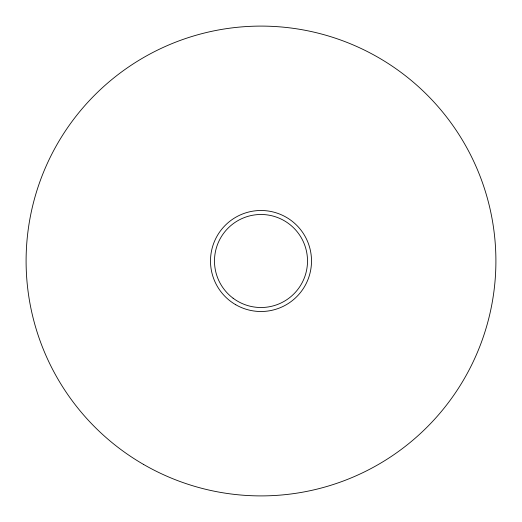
<?xml version="1.0" encoding="UTF-8"?>
<svg xmlns="http://www.w3.org/2000/svg" width="522" height="522" viewBox="0 0 522 522"><rect width="100%" height="100%" fill="white"/><g stroke="black" fill="none" stroke-linecap="round" stroke-linejoin="round"><path stroke-width="0.78" d="M233.086 298.206A46.51 46.51 0 0 0 307.177 266.572A46.51 46.51 0 0 0 242.743 218.222A46.51 46.51 0 0 0 233.086 298.206M143.55 464.43A234.9 234.9 0 0 0 495.9 261A234.9 234.9 0 0 0 143.55 57.57A234.9 234.9 0 0 0 143.55 464.43M235.748 304.737A50.504 50.504 0 0 0 311.503 261A50.504 50.504 0 0 0 235.748 217.263A50.504 50.504 0 0 0 235.748 304.737"/></g></svg>
